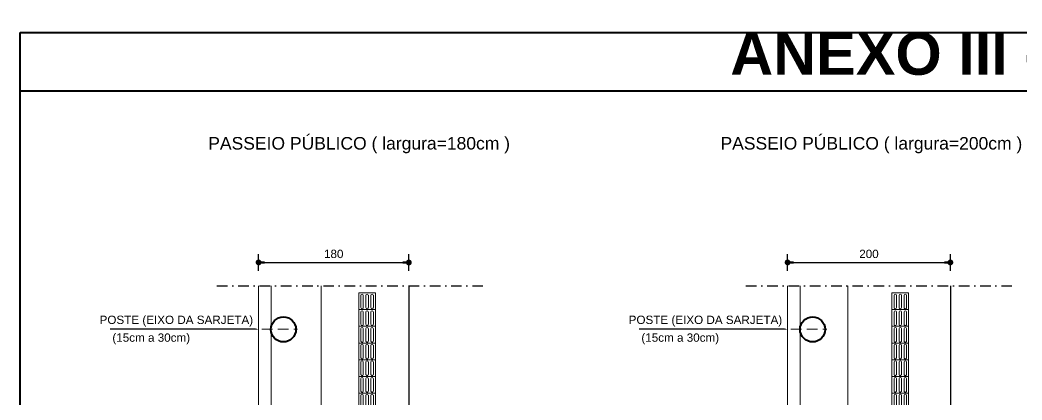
# Model space of a CAD drawing. Header units: millimetres. Extents: x 2084 to 63904, y -2368 to 2343.
# Drawn here: x 61304 to 62505, y -829 to -374 of the extents above; entities that cross this region are included whole.
import ezdxf
from ezdxf import colors
from ezdxf.entities.mleader import LeaderData, LeaderLine
from ezdxf.math import Vec2, Vec3

# ---------------------------------------------------------------- set-up
doc = ezdxf.new("R2010")
doc.units = ezdxf.units.MM
doc.header["$PDMODE"] = 2
doc.linetypes.add('DASHDOT', pattern=[25.4, 12.7, -6.35, 0, -6.35])
doc.linetypes.add('DASHED', pattern=[19.05, 12.7, -6.35])
doc.layers.get('0').update_dxf_attribs({"color": 8})
doc.layers.get('Defpoints').update_dxf_attribs({"lineweight": 0})
for name, color, linetype, lineweight in [('BLOCOS', 1, 'Continuous', 5), ('COTAS', 1, 'Continuous', 0), ('P1', 1, 'Continuous', 5), ('P4', 4, 'Continuous', 40), ('P6', 6, 'Continuous', 60), ('PASSEIO PÚBLIOO', 252, 'Continuous', 13), ('PROJEÇÃO', 252, 'DASHED', 9), ('TEXTO PADRÃO', 2, 'Continuous', 15)]:
    doc.layers.add(name, color=color, linetype=linetype, lineweight=lineweight)
doc.layers.add('LINHAS', color=3, linetype='Continuous')
doc.layers.add('TEXTO', color=2, linetype='Continuous')
doc.styles.get("Standard").update_dxf_attribs({"font": 'arial.ttf'})
doc.dimstyles.new('1-50', dxfattribs={"dimtxt": 10, "dimasz": 7, "dimexe": 10, "dimexo": 15, "dimgap": 5, "dimtad": 1, "dimdec": 0, "dimtxsty": 'Standard', "dimblk": 'DOT', "dimcen": 2.5, "dimclrd": 5, "dimclre": 5, "dimclrt": 7, "dimadec": 0, "dimazin": 0, "dimtfac": 1, "dimtdec": 0, "dimtmove": 0, "dimatfit": 3, "dimldrblk": 'DOT', "dimfxl": 10, "dimarcsym": 0})

# ---------------------------------------------------------------- blocks, each defined once
blk = doc.blocks.new('Piso tátil direcional')
for p, q in [((0, 0), (20, 0)), ((0, 0), (0, -20)), ((20, 0), (20, -20)), ((2.7, -2.5), (17.6, -2.5)), ((17.6, -5.4), (2.7, -5.4)), ((2.7, -8.5), (17.6, -8.5)), ((17.6, -11.5), (2.7, -11.5)), ((20, -20), (0, -20)), ((17.6, -14.6), (2.7, -14.6)), ((2.7, -17.5), (17.6, -17.5))]:
    blk.add_line(p, q)
for centre, start, end in [((2.7, -4), 90, 270), ((2.7, -4), 90, 270), ((2.7, -10), 90, 270), ((2.7, -10), 90, 270), ((17.6, -4), 270, 90), ((17.6, -10), 270, 90), ((2.7, -16), 90, 270), ((2.7, -16), 90, 270), ((17.6, -16), 270, 90)]:
    blk.add_arc(centre, 1.46, start, end)
blk = doc.blocks.new('DOT')
at = {"layer": 'P6', "color": 0, "linetype": 'ByBlock'}
blk.add_line((-0.5, 0), (-1, 0), dxfattribs=at)
at = {"layer": 'P6', "color": 0, "linetype": 'ByBlock', "const_width": 0.5}
blk.add_lwpolyline([(-0.25, 0, 1), (0.25, 0, 1)], format="xyb", close=True, dxfattribs=at)
blk = doc.blocks.new('*D62')
at = {"layer": 'COTAS', "color": 5, "lineweight": -2, "transparency": 16777216}
for p, q in [((62224.1, -674.3), (62224.1, -654.3)), ((62419.1, -674.3), (62419.1, -654.3)), ((62231.1, -664.3), (62412.1, -664.3))]:
    blk.add_line(p, q, dxfattribs=at)
at = {"layer": 'Defpoints', "color": 0, "transparency": 16777216}
for p in [(62419.1, -664.3), (62224.1, -689.3), (62419.1, -689.3)]:
    blk.add_point(p, dxfattribs=at)
at = {"layer": 'COTAS', "color": 5, "lineweight": -2, "transparency": 16777216, "xscale": 7, "yscale": 7, "zscale": 7, "rotation": 180}
blk.add_blockref('DOT', (62224.1, -664.3), dxfattribs=at)
at = {"layer": 'COTAS', "color": 5, "lineweight": -2, "transparency": 16777216, "xscale": 7, "yscale": 7, "zscale": 7}
blk.add_blockref('DOT', (62419.1, -664.3), dxfattribs=at)
at = {"layer": 'COTAS', "color": 7, "transparency": 16777216, "insert": (62321.6, -654.1), "char_height": 10, "attachment_point": 5}
blk.add_mtext('200', dxfattribs=at)
blk = doc.blocks.new('_DOT')
at = {"color": 0, "linetype": 'ByBlock', "lineweight": -2}
blk.add_line((-0.5, 0), (-1, 0), dxfattribs=at)
at = {"linetype": 'ByBlock', "lineweight": -2, "const_width": 0.5}
blk.add_lwpolyline([(-0.25, 0, 1), (0.25, 0, 1)], format="xyb", close=True, dxfattribs=at)
blk = doc.blocks.new('*D102')
at = {"layer": 'COTAS', "color": 5, "lineweight": -2, "transparency": 16777216}
for p, q in [((61590.3, -674.3), (61590.3, -654.3)), ((61770.3, -674.3), (61770.3, -654.3)), ((61597.3, -664.3), (61763.3, -664.3))]:
    blk.add_line(p, q, dxfattribs=at)
at = {"layer": 'Defpoints', "color": 0, "transparency": 16777216}
for p in [(61770.3, -664.3), (61590.3, -689.3), (61770.3, -689.3)]:
    blk.add_point(p, dxfattribs=at)
at = {"layer": 'COTAS', "color": 5, "lineweight": -2, "transparency": 16777216, "xscale": 7, "yscale": 7, "zscale": 7, "rotation": 180}
blk.add_blockref('DOT', (61590.3, -664.3), dxfattribs=at)
at = {"layer": 'COTAS', "color": 5, "lineweight": -2, "transparency": 16777216, "xscale": 7, "yscale": 7, "zscale": 7}
blk.add_blockref('DOT', (61770.3, -664.3), dxfattribs=at)
at = {"layer": 'COTAS', "color": 7, "transparency": 16777216, "insert": (61680.3, -654.1), "char_height": 10, "attachment_point": 5}
blk.add_mtext('180', dxfattribs=at)

msp = doc.modelspace()

# ---------------------------------------------------------------- linework, layer by layer
at = {"linetype": 'DASHDOT'}
for p, q in [((61540.4, -692.2), (61862.5, -692.2)), ((62174.2, -692.2), (62496.3, -692.2))]:
    msp.add_line(p, q, dxfattribs=at)
at = {"layer": 'LINHAS'}
for p, q in [((61770.3, -692.2), (61770.3, -1542.9)), ((62419.1, -692.2), (62419.1, -1542.9))]:
    msp.add_line(p, q, dxfattribs=at)
at = {"layer": 'P1'}
for p, q in [((61590.3, -692.2), (61590.3, -1542.9)), ((61605.3, -692.2), (61605.3, -856)), ((62224.1, -692.2), (62224.1, -1542.9)), ((62239.1, -692.2), (62239.1, -856))]:
    msp.add_line(p, q, dxfattribs=at)
at = {"layer": 'P4'}
for p, q in [((61304.5, -2368.1), (61304.5, -388.5)), ((61304.5, -388.5), (63904.5, -388.5)), ((61304.5, -458.5), (63904.5, -458.5))]:
    msp.add_line(p, q, dxfattribs=at)
for centre in [(61620.1, -744.6), (62254, -744.6)]:
    msp.add_circle(centre, 15, dxfattribs=at)
at = {"layer": 'PASSEIO PÚBLIOO'}
for p, q in [((61665.3, -692.2), (61665.3, -1668)), ((62296.1, -692.2), (62296.1, -1667.4))]:
    msp.add_line(p, q, dxfattribs=at)
at = {"layer": 'PROJEÇÃO'}
for p, q in [((61575.3, -744.5), (61637.1, -744.5)), ((62209.1, -744.5), (62271, -744.5))]:
    msp.add_line(p, q, dxfattribs=at)

# ---------------------------------------------------------------- block references
at = {"layer": 'BLOCOS', "rotation": 270}
for p in [(61730.3, -700.9), (62369.1, -700.9), (61730.3, -720.9), (62369.1, -720.9), (61730.3, -740.9), (62369.1, -740.9), (61730.3, -760.9), (62369.1, -760.9), (61730.3, -780.9), (62369.1, -780.9), (61730.3, -800.9), (62369.1, -800.9), (61730.3, -820.9), (62369.1, -820.9)]:
    msp.add_blockref('Piso tátil direcional', p, dxfattribs=at)

# ---------------------------------------------------------------- texts
at = {"layer": 'TEXTO', "attachment_point": 1}
for s, insert, char_height, width in [('\\pt135;PASSEIO PÚBLICO ( largura=180cm )', (61530, -513.9), 15, 1403.349), ('\\pt135;PASSEIO PÚBLICO ( largura=200cm )', (62143.7, -513.9), 15, 1403.349), ('POSTE (EIXO DA SARJETA) ', (61399.8, -728.1), 10, 935.566), ('POSTE (EIXO DA SARJETA) ', (62033.7, -728.1), 10, 935.566), ('(15cm a 30cm) ', (61415.1, -749.4), 10, 935.566), ('(15cm a 30cm) ', (62048.9, -749.4), 10, 935.566)]:
    msp.add_mtext(s, dxfattribs=dict(at, insert=insert, char_height=char_height, width=width))
at = {"layer": 'TEXTO PADRÃO', "insert": (61898.1, -388.3), "char_height": 51, "width": 4365.091, "attachment_point": 1}
msp.add_mtext('{\\fArial|b1|i0|c0|p34;             ANEXO III - PASSEIO PÚBLICO  }', dxfattribs=at)

# ---------------------------------------------------------------- dimensions: what is measured, and where the dimension line sits
at = {"layer": 'COTAS'}
dim = msp.add_linear_dim(base=(61770.3, -664.3), p1=(61590.3, -689.3), p2=(61770.3, -689.3), dimstyle='1-50', override={"dimblk": 'DOT', "dimldrblk": 'DOT', "dimfxl": 5}, dxfattribs=at)
dim.commit()
dim.dimension.update_dxf_attribs({"geometry": '*D102', "text_midpoint": (61680.3, -654.1)})
dim = msp.add_linear_dim(base=(62419.1, -664.3), p1=(62224.1, -689.3), p2=(62419.1, -689.3), text='200', dimstyle='1-50', override={"dimblk": 'DOT', "dimldrblk": 'DOT', "dimfxl": 5}, dxfattribs=at)
dim.commit()
dim.dimension.update_dxf_attribs({"geometry": '*D62', "text_midpoint": (62321.6, -654.1)})

# ---------------------------------------------------------------- leaders
ml = msp.add_multileader_mtext('Standard', dxfattribs=at)
ml.set_content('', color=256)
ml.set_leader_properties()
ml.build(insert=Vec2(0, 0))
ctx = ml.context
ctx.base_point, ctx.plane_origin = Vec3(61408.3, -744.4), Vec3(61590.5, -744.4)
ctx.text_align_type = 2
notes = []
notes.append((ctx, [(0, (1, 1, 0), (61420.3, -744.4), (-1, 0), 8, [(0, [(61590.5, -744.4)], 0, [])])]))
ctx.mtext.insert, ctx.mtext.alignment, ctx.mtext.flow_direction = Vec3(61410.3, -742.4), 3, 5
ml = msp.add_multileader_mtext('Standard', dxfattribs=at)
ml.set_content('', color=256)
ml.set_leader_properties()
ml.build(insert=Vec2(0, 0))
ctx = ml.context
ctx.base_point, ctx.plane_origin = Vec3(62042.2, -744.4), Vec3(62224.3, -744.4)
ctx.text_align_type = 2
notes.append((ctx, [(0, (1, 1, 0), (62054.2, -744.4), (-1, 0), 8, [(0, [(62224.3, -744.4)], 0, [])])]))
ctx.mtext.insert, ctx.mtext.alignment, ctx.mtext.flow_direction = Vec3(62044.2, -742.4), 3, 5
for ctx, leaders in notes:
    for number, flags, end, landing, length, lines in leaders:
        leader = LeaderData()
        leader.index, (leader.has_last_leader_line, leader.has_dogleg_vector, leader.attachment_direction) = number, flags
        leader.last_leader_point, leader.dogleg_vector, leader.dogleg_length = Vec3(end), Vec3(landing), length
        for number, points, colour, breaks in lines:
            line = LeaderLine()
            line.index, line.vertices, line.color, line.breaks = number, Vec3.list(points), colors.encode_raw_color(colour), breaks
            leader.lines.append(line)
        ctx.leaders.append(leader)

doc.saveas('drawing.dxf')
